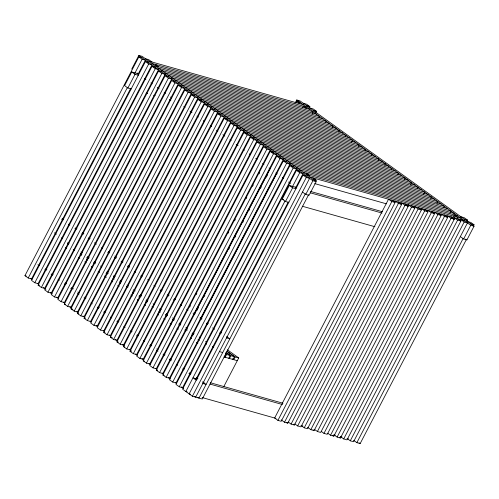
<?xml version="1.0" encoding="UTF-8"?>
<svg xmlns="http://www.w3.org/2000/svg" width="499" height="499" viewBox="0 0 499 499"><rect width="100%" height="100%" fill="white"/><g stroke="black" fill="none" stroke-linecap="round" stroke-linejoin="round"><path stroke-width="0.75" d="M131.736 69.099L138.853 55.42L142.146 56.35L316.173 181.661L309.049 195.334L305.762 194.404L302.481 192.04M130.688 88.448L31.524 278.947L28.231 278.018L24.95 275.654L138.847 56.855L142.14 57.784M138.759 73.952L131.724 71.968L124.607 85.641L127.887 88.005L131.181 88.934M28.231 278.018L127.401 87.518M134.587 73.715L142.134 59.219L145.421 60.148L137.874 74.644M127.887 88.005L135.011 74.332L138.298 75.262M145.415 61.583L31.518 280.382L34.799 282.752L38.092 283.675L151.989 64.876L148.702 63.953L145.415 61.583L148.708 62.512M34.799 282.752L148.702 63.953M151.983 66.317L155.27 68.681L158.557 69.604L44.654 288.403L41.367 287.48L38.086 285.116L151.983 66.317L155.27 67.24M41.367 287.48L155.27 68.681M158.551 71.045L44.648 289.844L47.935 292.208L51.222 293.138L165.125 74.339L161.832 73.409L158.551 71.045L161.838 71.975M47.935 292.208L161.832 73.409M165.119 75.773L51.216 294.572L54.503 296.936L57.79 297.866L171.687 79.067L168.4 78.137L165.119 75.773L168.406 76.703M54.503 296.936L168.4 78.137M171.687 80.501L57.784 299.3L61.071 301.664L64.359 302.594L178.255 83.795L174.968 82.865L171.687 80.501L174.974 81.431M61.071 301.664L174.968 82.865M178.249 85.229L181.536 87.593L184.823 88.523L70.927 307.322L67.633 306.392L64.352 304.028L178.249 85.229L181.542 86.159M67.633 306.392L181.536 87.593M184.817 89.957L188.104 92.321L191.391 93.251L77.495 312.05L74.201 311.12L70.92 308.756L184.817 89.957L188.111 90.887M74.201 311.12L188.104 92.321M191.385 94.685L194.672 97.049L197.96 97.979L84.057 316.778L80.769 315.848L77.488 313.484L191.385 94.685L194.672 95.615M80.769 315.848L194.672 97.049M197.953 99.413L201.234 101.777L204.528 102.707L90.625 321.506L87.337 320.576L84.05 318.212L197.953 99.413L201.24 100.343M87.337 320.576L201.234 101.777M204.521 104.141L90.618 322.94L93.906 325.304L97.193 326.234L211.089 107.435L207.802 106.505L204.521 104.141L207.809 105.071M93.906 325.304L207.802 106.505M211.089 108.876L97.186 327.675L100.474 330.039L103.761 330.962L217.658 112.163L214.37 111.24L211.089 108.876L214.377 109.799M100.474 330.039L214.37 111.24M217.651 113.604L220.938 115.968L224.226 116.897L110.329 335.69L107.035 334.767L103.755 332.403L217.651 113.604L220.945 114.527M107.035 334.767L220.938 115.968M224.219 118.332L227.507 120.696L230.794 121.625L116.897 340.424L113.604 339.495L110.323 337.131L224.219 118.332L227.513 119.261M113.604 339.495L227.507 120.696M230.788 123.06L234.068 125.424L237.362 126.353L123.459 345.152L120.172 344.223L116.891 341.859L230.788 123.06L234.075 123.989M120.172 344.223L234.068 125.424M237.356 127.788L240.637 130.152L243.93 131.081L130.027 349.88L126.74 348.951L123.453 346.587L237.356 127.788L240.643 128.717M126.74 348.951L240.637 130.152M243.924 132.516L247.205 134.88L250.492 135.809L136.595 354.608L133.308 353.679L130.021 351.315L243.924 132.516L247.211 133.445M133.308 353.679L247.205 134.88M250.492 137.244L136.589 356.043L139.876 358.407L143.163 359.336L257.06 140.537L253.773 139.608L250.492 137.244L253.779 138.173M139.876 358.407L253.773 139.608M257.054 141.972L260.341 144.336L263.628 145.265L149.731 364.064L146.438 363.135L143.157 360.771L257.054 141.972L260.347 142.901M146.438 363.135L260.341 144.336M263.622 146.7L149.725 365.499L153.006 367.863L156.293 368.792L270.196 149.993L266.909 149.064L263.622 146.7L266.915 147.629M153.006 367.863L266.909 149.064M295.034 103.237L296.73 99.981L300.018 100.904L474.044 226.215L466.927 239.888L463.64 238.965L460.352 236.601M270.19 151.428L273.471 153.798L276.764 154.721L162.861 373.52L159.574 372.597L156.293 370.227L270.19 151.428L273.477 152.357M189.651 307.097L190.369 305.719M196.119 294.672L196.837 293.293M228.099 233.245L228.816 231.867M234.561 220.82L235.285 219.441M246.063 198.733L246.78 197.355M252.531 186.308L253.249 184.929M259 173.889L259.717 172.504M296.007 102.794L296.724 101.416L300.011 102.345M159.574 372.597L273.471 153.798M194.429 313.84L270.24 168.207M276.758 156.162L280.039 158.526L283.332 159.449L169.429 378.248L166.142 377.325L162.855 374.961L276.758 156.162L280.045 157.085M196.937 310.447L198.371 307.683M204.122 296.643L204.839 295.265M228.554 249.706L229.272 248.327M235.023 237.287L235.74 235.902M242.57 222.791L243.287 221.406M249.038 210.366L249.756 208.987M260.534 188.279L261.251 186.9M266.285 177.232L267.72 174.475M302.575 107.522L303.292 106.144L306.573 108.508M166.142 377.325L280.039 158.526M309.155 107.946L309.873 106.561L306.592 104.197L303.305 103.268M200.991 318.574L276.808 172.935M283.326 160.89L169.423 379.689L172.71 382.053L175.997 382.983L289.894 164.183L286.607 163.254L283.326 160.89L286.613 161.813M312.131 113.753L313.147 111.801L158.563 68.17M172.71 382.053L286.607 163.254M315.724 112.674L316.441 111.289L313.16 108.925L309.867 107.996M289.894 165.618L175.991 384.417L179.278 386.781L182.565 387.711L296.462 168.912L293.175 167.982L289.894 165.618L293.181 166.547M319.036 117.833L319.716 116.529L165.132 72.898M179.278 386.781L293.175 167.982M299.749 171.276L296.456 170.346L182.559 389.145L192.408 396.237L202.276 399.019L308.632 194.716M288.79 202.426L285.497 201.496L282.216 199.132L289.333 185.453L296.369 187.443M325.604 122.561L326.284 121.257L171.693 77.626M285.01 201.01L185.84 391.509L187.156 391.877M292.196 187.206L299.743 172.71L303.03 173.64L295.483 188.135M285.497 201.496L292.62 187.824L295.907 188.747M195.957 379.321L288.297 201.939M306.317 176.004L303.024 175.074L189.127 393.873L190.443 394.241M332.172 127.289L332.845 125.985L178.262 82.36M192.408 396.237L306.311 177.438L309.598 178.368L195.695 397.167L194.435 396.256M305.344 193.787L198.989 398.096L197.891 397.304M305.762 194.404L312.879 180.732L316.173 181.661M338.74 132.017L339.414 130.713L184.83 87.088M315.455 181.605L316.179 180.226L312.892 177.856M224.463 357.053L225.885 354.321M225.186 357.259L226.608 354.527L230.164 355.525L228.735 358.263M229.459 358.469L230.887 355.731L234.436 356.735L233.014 359.467M345.302 136.745L345.982 135.441L191.398 91.816M223.764 386.656L238.715 357.939L235.16 356.941L233.738 359.673L232.478 358.762M351.533 142.128L352.55 140.169L197.966 96.544M358.438 146.201L359.118 144.903L204.534 101.272M365.006 150.929L365.686 149.631L211.096 106M371.574 155.663L372.248 154.359L217.664 110.728M378.136 160.391L378.816 159.087L224.232 115.456M384.704 165.119L385.384 163.815L230.8 120.184M391.272 169.847L391.952 168.543L237.368 124.912M397.84 174.575L398.52 173.272L243.936 129.646M277.924 420.37L391.821 201.571L395.114 202.5L281.211 421.299L277.924 420.37L274.643 418.006L388.54 199.207L391.821 201.571M404.408 179.303L405.088 178L250.498 134.374M394.397 202.444L395.121 201.066L398.402 203.43L401.689 204.359L287.792 423.158L284.505 422.229L281.218 419.865M284.505 422.229L398.402 203.43M410.633 184.686L411.65 182.728L257.066 139.102M400.978 204.303L401.695 202.925L404.982 205.289L408.269 206.212L294.373 425.011L291.079 424.088L288.347 422.117M291.079 424.088L404.982 205.289M407.558 206.162L408.276 204.777L411.556 207.141L414.85 208.071L300.947 426.87L297.66 425.94L294.921 423.969M417.538 188.759L418.218 187.456L263.634 143.831M297.66 425.94L411.556 207.141M414.133 208.014L414.85 206.636L418.137 209L421.424 209.929L307.527 428.728L304.234 427.799L300.953 425.435L302.924 425.99M423.77 194.142L424.786 192.19L270.202 148.559M304.234 427.799L418.137 209M420.713 209.873L421.43 208.495L424.711 210.859L428.005 211.782L314.102 430.581L310.815 429.658L307.534 427.287M430.674 198.215L431.354 196.918L276.77 153.287M310.815 429.658L424.711 210.859M427.287 211.726L428.011 210.347L431.292 212.711L434.579 213.641L320.682 432.44L317.395 431.51L314.657 429.539M317.395 431.51L431.292 212.711M436.906 203.598L437.922 201.646L283.332 158.015M433.868 213.584L434.585 212.206L437.873 214.57L441.16 215.499L327.263 434.298L323.97 433.369L321.237 431.398M323.97 433.369L437.873 214.57M443.811 207.678L444.484 206.374L289.9 162.743M440.449 215.443L441.166 214.059L444.447 216.423L447.74 217.352L333.837 436.151L330.55 435.222L327.812 433.257M330.55 435.222L444.447 216.423M447.023 217.296L447.74 215.917L451.027 218.281L454.315 219.211L340.418 438.01L337.124 437.08L333.843 434.716L335.16 435.091M450.036 213.054L451.052 211.102L296.468 167.471M337.124 437.08L451.027 218.281M453.616 216.285L454.333 214.901L457.614 217.265M453.603 219.155L454.321 217.776L457.602 220.14L460.895 221.069L346.992 439.869L343.705 438.939L340.424 436.575L341.915 436.993M343.705 438.939L457.602 220.14M460.178 221.013L460.901 219.629L464.182 221.993L467.469 222.922L353.573 441.721L350.286 440.792L346.998 438.428L348.314 438.802M350.286 440.792L464.182 221.993M466.765 221.431L467.482 220.053L464.201 217.689L460.908 216.759M353.579 440.286L356.86 442.65L463.215 238.347M463.64 238.965L470.757 225.286L474.044 226.215M356.86 442.65L360.153 443.58L466.503 239.277M473.333 226.159L474.05 224.781L470.769 222.417L467.476 221.487M145.427 58.714L148.714 59.643L152.002 62.007M148.708 61.078L303.298 104.709M306.586 105.632L309.873 106.561M151.995 63.442L306.579 107.073M155.276 65.806L309.86 109.437M313.154 110.366L316.441 111.289M161.844 70.534L316.428 114.165M168.412 75.262L322.996 118.893M174.981 79.99L329.565 123.621M181.549 84.724L336.133 128.349M188.111 89.452L342.701 133.077M194.679 94.18L349.263 137.805M201.247 98.908L355.831 142.533M207.815 103.636L362.399 147.267M214.383 108.364L368.967 151.995M220.951 113.092L375.535 156.723M146.157 93.163L147.654 93.587M153.642 95.278L155.139 95.696M169.373 99.713L170.87 100.137M227.513 117.82L382.103 161.451M234.081 122.548L388.665 166.179M240.649 127.282L395.233 170.907M247.217 132.01L401.801 175.636M253.785 136.738L408.369 180.364M260.353 141.467L414.937 185.092M266.915 146.195L421.505 189.82M273.483 150.923L428.067 194.554M280.051 155.651L434.635 199.282M286.619 160.379L441.203 204.01M293.187 165.107L447.771 208.738M299.756 169.835L454.339 213.466M303.036 172.205L457.62 215.83M306.317 174.569L460.908 218.194M464.195 219.123L467.482 220.053M309.605 176.933L464.189 220.558M312.885 179.297L316.179 180.226M470.763 223.851L474.05 224.781M314.701 183.595L386.388 203.829M310.596 191.46L382.484 211.744M310.135 192.764L382.022 213.054M282.216 199.132L283.532 199.5M302.269 206.23L374.905 226.727M24.95 275.654L26.266 276.028M226.546 337.91L229.833 338.833L226.677 336.563M38.086 285.116L39.402 285.484M64.352 304.028L65.668 304.402M70.92 308.756L72.891 309.311M219.429 351.583L222.716 352.512M77.488 313.484L78.805 313.859M224.088 356.953L237.287 360.677M84.05 318.212L85.366 318.587M103.755 332.403L105.071 332.771M110.323 337.131L112.294 337.686M116.891 341.859L118.207 342.227M123.453 346.587L124.769 346.955M130.021 351.315L131.337 351.689M143.157 360.771L144.473 361.145M196.25 378.76L192.963 377.837L196.244 380.201M210.453 382.77L282.964 403.236M202.525 381.972L204.016 382.39M209.998 384.08L282.509 404.546M156.293 370.227L157.609 370.601M202.819 383.488L206.106 384.417L202.95 382.147M162.855 374.961L164.171 375.329M202.132 397.541L275.959 418.38M296.73 99.981L470.757 225.286M296.724 101.416L300.005 103.78M457.608 218.705L460.895 221.069M451.034 216.847L454.315 219.211M444.453 214.988L447.74 217.352M437.879 213.135L441.16 215.499M431.298 211.277L434.579 213.641M424.718 209.418L428.005 211.782M465.829 239.102L466.927 239.888M418.143 207.565L421.424 209.929M411.563 205.707L414.85 208.071M404.988 203.848L408.269 206.212M398.408 201.995L401.689 204.359M391.827 200.136L395.114 202.5M155.283 64.371L158.57 66.735M306.324 173.128L309.611 175.492M138.853 55.42L312.879 180.732M138.847 56.855L142.134 59.219M296.456 170.346L299.743 172.71M303.024 175.074L306.311 177.438M137.206 73.035L138.304 73.827M144.616 78.374L145.883 79.279M150.935 82.921L152.195 83.826M157.247 87.462L159.144 88.828M164.19 92.465L165.456 93.375M170.508 97.012L171.768 97.923M183.769 106.561L185.029 107.472M190.082 111.109L191.978 112.475M197.03 116.111L198.29 117.022M203.343 120.658L204.602 121.569M210.291 125.661L211.551 126.565M216.603 130.208L217.863 131.112M222.916 134.755L224.812 136.115M229.864 139.751L231.124 140.662M236.177 144.298L238.073 145.664M243.125 149.301L244.385 150.211M249.438 153.848L250.698 154.759M255.75 158.395L257.016 159.306M262.699 163.398L263.959 164.308M269.011 167.945L270.277 168.855M275.959 172.947L277.219 173.852M282.272 177.494L283.538 178.399M288.59 182.041L290.48 183.401M295.533 187.038L296.799 187.948M131.724 71.968L135.011 74.332M289.333 185.453L292.62 187.824M62.375 218.256L63.641 219.167M75.648 227.812L76.908 228.723M82.597 232.815L83.863 233.725M88.916 237.368L90.182 238.279M108.508 251.471L109.768 252.382M114.826 256.024L116.722 257.384M121.775 261.027L123.041 261.938M128.093 265.574L129.36 266.485M141.367 275.13L142.633 276.041M147.685 279.683L148.952 280.594M160.959 289.239L162.219 290.15M167.907 294.242L169.173 295.152M174.226 298.795L175.492 299.706M193.818 312.898L195.078 313.809M200.136 317.451L202.033 318.817M207.085 322.454L208.351 323.364M220.358 332.01L221.618 332.92M61.614 219.148L62.88 220.059M68.563 224.151L69.829 225.061M74.887 228.704L76.147 229.615M81.836 233.707L83.102 234.617M88.155 238.26L89.421 239.164M94.473 242.807L96.369 244.173M101.428 247.816L102.688 248.72M107.747 252.363L109.007 253.274M114.695 257.365L115.961 258.276M121.014 261.919L122.28 262.83M127.332 266.466L129.229 267.832M134.287 271.475L135.547 272.385M140.606 276.022L141.866 276.933M153.873 285.578L155.139 286.488M160.191 290.131L161.458 291.042M167.146 295.134L168.406 296.044M173.465 299.687L174.731 300.598M180.413 304.689L181.68 305.6M186.732 309.243L187.998 310.153M193.057 313.79L194.317 314.701M200.005 318.799L201.272 319.709M206.324 323.346L207.59 324.256M212.643 327.899L214.539 329.265M219.597 332.902L220.857 333.812M359.055 442.788L360.153 443.58M227.363 349.768L238.715 357.939M226.964 351.034L235.16 356.941M226.87 351.284L234.436 356.735M226.471 352.556L230.887 355.731M225.748 352.35L230.164 355.525M225.348 353.616L226.608 354.527M339.32 437.224L340.418 438.01M54.497 232.821L56.393 234.187M61.446 237.83L62.712 238.734M67.764 242.377L69.03 243.287M81.038 251.933L82.298 252.843M87.356 256.48L89.252 257.846M94.305 261.488L95.571 262.399M100.623 266.036L101.89 266.946M107.578 271.044L108.838 271.955M113.803 275.485L115.163 276.502M120.215 280.145L121.482 281.056M127.045 285.023L128.43 286.058M133.489 289.701L135.241 290.923M140.281 294.553L141.704 295.614M146.756 299.257L148.022 300.167M153.074 303.804L154.341 304.714M159.83 308.625L161.289 309.723M166.348 313.36L167.608 314.27M172.666 317.913L174.563 319.279M179.615 322.915L180.881 323.826M185.934 327.469L187.2 328.373M192.888 332.471L194.148 333.382M199.207 337.025L200.467 337.929M205.526 341.572L206.792 342.482M212.474 346.574L213.74 347.485M67.384 243.618L68.644 244.522M80.626 253.149L81.886 254.06M86.926 257.69L88.186 258.594M93.862 262.68L95.122 263.591M113.404 276.758L114.664 277.662M119.71 281.293L120.97 282.203M126.646 286.289L127.906 287.193M139.882 295.82L141.142 296.73M146.188 300.361L147.448 301.271M159.424 309.891L160.69 310.802M165.73 314.432L167.62 315.792M172.666 319.429L173.926 320.333M178.973 323.963L180.233 324.874M185.909 328.96L187.169 329.87M192.209 333.5L193.469 334.405M80.532 253.398L81.792 254.309M86.832 257.939L88.092 258.844M93.768 262.929L95.028 263.84M106.374 272.011L108.271 273.371M113.31 277.007L114.57 277.912M132.853 291.079L134.119 291.984M139.159 295.614L140.419 296.525M146.095 300.61L147.355 301.521M159.337 310.141L160.597 311.052M165.637 314.682L166.897 315.593M178.879 324.213L180.139 325.123M185.815 329.209L187.075 330.12M192.115 333.75L193.375 334.654M205.357 343.281L206.617 344.191M332.746 435.365L333.837 436.151M73.197 249.675L74.457 250.579M80.127 254.665L81.393 255.575M86.433 259.206L87.693 260.116M105.975 273.277L107.241 274.188M112.911 278.274L114.171 279.178M119.217 282.814L120.477 283.719M132.453 292.345L133.72 293.25M138.759 296.886L140.019 297.791M145.696 301.876L146.956 302.787M152.002 306.417L153.262 307.328M158.931 311.413L160.198 312.318M165.238 315.948L166.498 316.859M184.78 330.02L186.046 330.931M191.716 335.016L192.976 335.927M198.022 339.557L199.282 340.461M65.35 247.785L66.729 248.776M78.568 257.297L79.828 258.208M84.874 261.844L86.271 262.848M91.317 266.478L92.577 267.389M98.128 271.387L99.513 272.379M104.553 276.016L106.331 277.294M111.383 280.931L112.749 281.916M117.795 285.547L119.055 286.457M130.944 295.015L132.291 295.988M137.256 299.562L138.597 300.529M144.199 304.558L145.533 305.519M157.453 314.102L158.713 315.012M163.766 318.649L165.075 319.591M170.122 323.227L171.382 324.132M177.014 328.192L178.318 329.128M190.269 337.736L191.554 338.659M196.581 342.277L197.86 343.2M313.01 429.795L314.102 430.581M293.275 424.225L294.373 425.011M286.694 422.366L287.792 423.158M45.596 268.842L46.862 269.753M51.915 273.396L53.181 274.3M65.188 282.952L66.454 283.856M71.507 287.499L73.403 288.865M77.825 292.052L79.091 292.957M84.78 297.055L86.04 297.965M98.047 306.611L99.313 307.521M104.366 311.158L105.632 312.068M117.639 320.714L118.899 321.624M130.906 330.269L132.173 331.18M137.225 334.823L138.491 335.733M150.498 344.379L151.758 345.289M156.817 348.926L158.077 349.836M163.766 353.934L165.032 354.845M170.084 358.482L171.35 359.392M183.358 368.037L184.624 368.948M189.676 372.591L190.942 373.495M196.625 377.593L197.891 378.504M37.887 264.732L39.147 265.643M44.835 269.734L46.101 270.645M51.154 274.288L52.42 275.192M58.109 279.29L59.369 280.201M64.427 283.837L65.687 284.748M70.746 288.391L72.012 289.301M77.694 293.393L78.961 294.304M84.013 297.947L85.279 298.857M90.968 302.949L92.228 303.86M97.286 307.503L98.553 308.413M103.605 312.05L104.871 312.96M110.553 317.058L111.82 317.969M116.878 321.606L118.138 322.516M123.827 326.614L125.093 327.525M130.145 331.161L131.412 332.072M136.464 335.715L137.73 336.625M143.419 340.717L144.679 341.628M149.737 345.271L150.997 346.181M156.686 350.273L157.952 351.184M163.005 354.826L164.271 355.737M169.323 359.374L171.219 360.74M176.278 364.382L177.538 365.287M182.597 368.929L183.857 369.84M188.915 373.483L190.181 374.387M195.864 378.485L197.13 379.396M30.77 278.405L32.03 279.315M37.718 283.407L38.984 284.318M43.407 287.505L45.933 289.326M50.355 292.508L52.252 293.874M56.674 297.061L58.57 298.427M63.629 302.063L64.889 302.974M69.829 306.536L71.844 307.983M76.896 311.619L78.162 312.53M82.965 315.992L85.111 317.539M90.169 321.175L91.429 322.086M96.101 325.448L97.748 326.639M103.436 330.731L104.703 331.642M109.231 334.904L111.021 336.195M115.444 339.376L117.97 341.197M122.398 344.385L124.288 345.751M129.347 349.387L131.243 350.753M135.666 353.941L137.562 355.3M141.984 358.488L143.88 359.854M148.939 363.497L150.199 364.401M155.888 368.499L157.154 369.41M162.206 373.052L163.472 373.957M168.338 377.462L170.421 378.966M175.48 382.602L176.74 383.513M181.468 386.918L183.694 388.521"/></g></svg>
